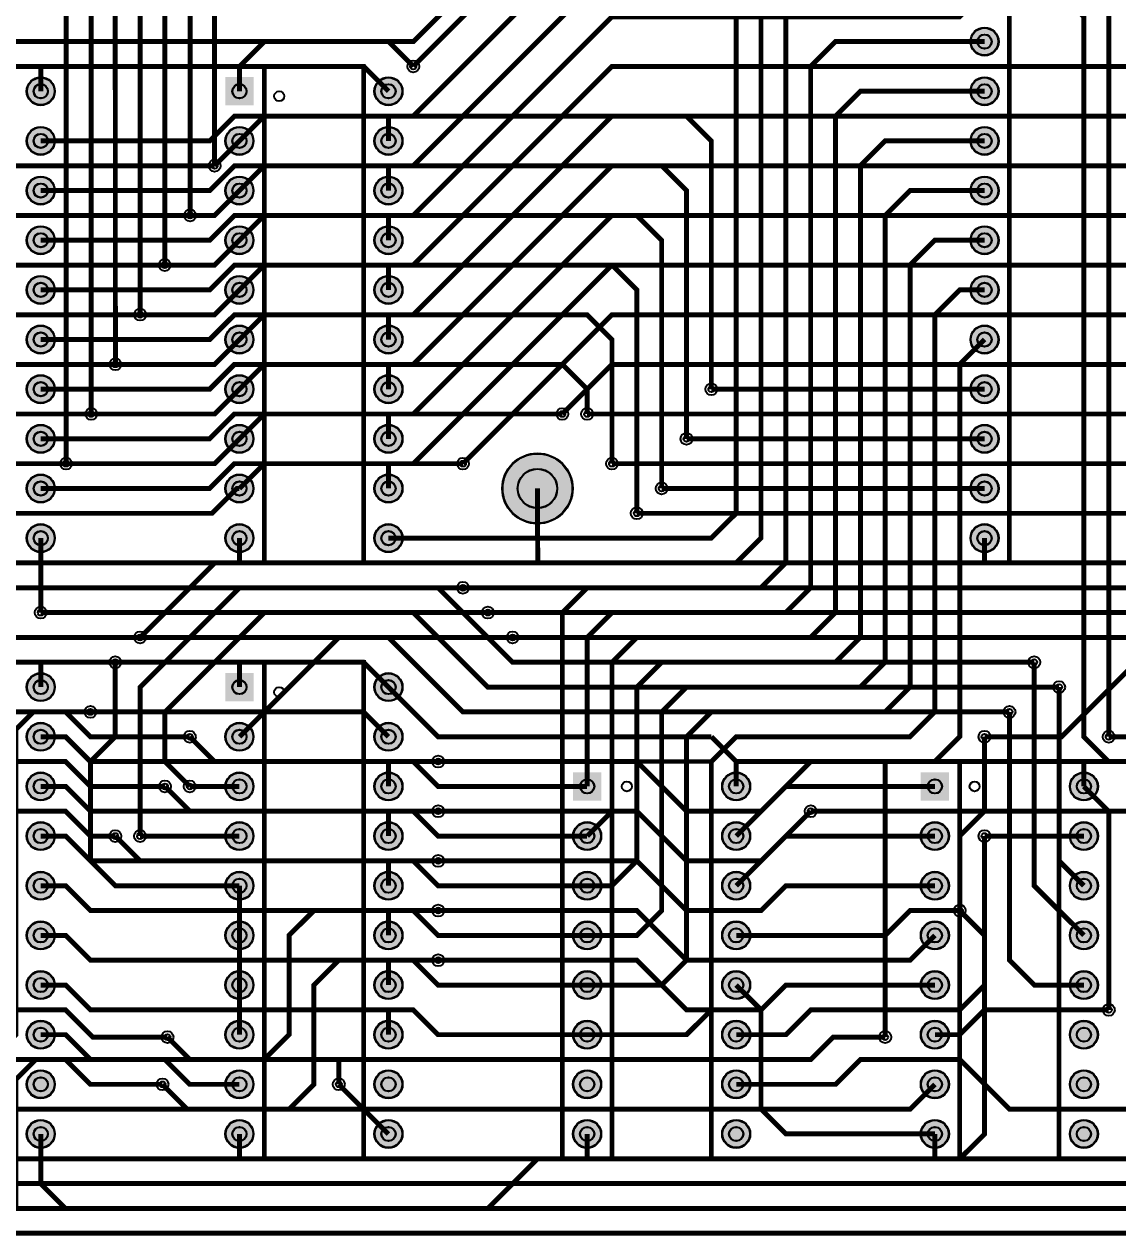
# Model space of a CAD drawing. Header units: millimetres. Extents: x 0 to 244, y -1 to 136.
# Drawn here: x 141.4 to 197.3, y -0.1 to 61.8 of the extents above; entities that cross this region are included whole.
import ezdxf

# ---------------------------------------------------------------- set-up
doc = ezdxf.new("R2010")
doc.units = ezdxf.units.MM
for name, color, linetype, true_color in [('BoardOutLine', 7, 'Continuous', 0xff00ff), ('BottomLayer', 7, 'Continuous', 0x0000ff), ('BottomSolderMaskLayer', 7, 'Continuous', 0xaa00ff), ('Hole', 7, 'Continuous', 0x222222), ('Multi-Layer', 7, 'Continuous', 0xc0c0c0), ('TopLayer', 7, 'Continuous', 0xff0000), ('TopSilkLayer', 7, 'Continuous', 0xffcc00), ('TopSolderMaskLayer', 7, 'Continuous', 0x800080)]:
    doc.layers.add(name, color=color, linetype=linetype, true_color=true_color)

msp = doc.modelspace()

# ---------------------------------------------------------------- hatches: boundary and pattern name
at = {"layer": 'BottomSolderMaskLayer'}
for points in [[(189.776, 60.96, 1), (191.224, 60.96, 1)], [(141.516, 58.42, 1), (142.964, 58.42, 1)], [(153.124, 59.144), (153.124, 57.696), (151.676, 57.696), (151.676, 59.144)], [(159.296, 58.42, 1), (160.744, 58.42, 1)], [(189.776, 58.42, 1), (191.224, 58.42, 1)], [(141.516, 55.88, 1), (142.964, 55.88, 1)], [(151.676, 55.88, 1), (153.124, 55.88, 1)], [(159.296, 55.88, 1), (160.744, 55.88, 1)], [(189.776, 55.88, 1), (191.224, 55.88, 1)], [(141.516, 53.34, 1), (142.964, 53.34, 1)], [(151.676, 53.34, 1), (153.124, 53.34, 1)], [(159.296, 53.34, 1), (160.744, 53.34, 1)], [(189.776, 53.34, 1), (191.224, 53.34, 1)], [(141.516, 50.8, 1), (142.964, 50.8, 1)], [(151.676, 50.8, 1), (153.124, 50.8, 1)], [(159.296, 50.8, 1), (160.744, 50.8, 1)], [(189.776, 50.8, 1), (191.224, 50.8, 1)], [(141.516, 48.26, 1), (142.964, 48.26, 1)], [(151.676, 48.26, 1), (153.124, 48.26, 1)], [(159.296, 48.26, 1), (160.744, 48.26, 1)], [(189.776, 48.26, 1), (191.224, 48.26, 1)], [(141.516, 45.72, 1), (142.964, 45.72, 1)], [(151.676, 45.72, 1), (153.124, 45.72, 1)], [(159.296, 45.72, 1), (160.744, 45.72, 1)], [(189.776, 45.72, 1), (191.224, 45.72, 1)], [(141.516, 43.18, 1), (142.964, 43.18, 1)], [(151.676, 43.18, 1), (153.124, 43.18, 1)], [(159.296, 43.18, 1), (160.744, 43.18, 1)], [(189.776, 43.18, 1), (191.224, 43.18, 1)], [(141.516, 40.64, 1), (142.964, 40.64, 1)], [(151.676, 40.64, 1), (153.124, 40.64, 1)], [(159.296, 40.64, 1), (160.744, 40.64, 1)], [(189.776, 40.64, 1), (191.224, 40.64, 1)], [(165.837, 38.1, 1), (169.444, 38.1, 1)], [(141.516, 38.1, 1), (142.964, 38.1, 1)], [(151.676, 38.1, 1), (153.124, 38.1, 1)], [(159.296, 38.1, 1), (160.744, 38.1, 1)], [(189.776, 38.1, 1), (191.224, 38.1, 1)], [(141.516, 35.56, 1), (142.964, 35.56, 1)], [(151.676, 35.56, 1), (153.124, 35.56, 1)], [(159.296, 35.56, 1), (160.744, 35.56, 1)], [(189.776, 35.56, 1), (191.224, 35.56, 1)], [(141.516, 27.94, 1), (142.964, 27.94, 1)], [(153.124, 28.664), (153.124, 27.216), (151.676, 27.216), (151.676, 28.664)], [(159.296, 27.94, 1), (160.744, 27.94, 1)], [(141.516, 25.4, 1), (142.964, 25.4, 1)], [(151.676, 25.4, 1), (153.124, 25.4, 1)], [(159.296, 25.4, 1), (160.744, 25.4, 1)], [(141.516, 22.86, 1), (142.964, 22.86, 1)], [(151.676, 22.86, 1), (153.124, 22.86, 1)], [(159.296, 22.86, 1), (160.744, 22.86, 1)], [(170.904, 23.584), (170.904, 22.136), (169.456, 22.136), (169.456, 23.584)], [(177.076, 22.86, 1), (178.524, 22.86, 1)], [(188.684, 23.584), (188.684, 22.136), (187.236, 22.136), (187.236, 23.584)], [(194.856, 22.86, 1), (196.304, 22.86, 1)], [(141.516, 20.32, 1), (142.964, 20.32, 1)], [(151.676, 20.32, 1), (153.124, 20.32, 1)], [(159.296, 20.32, 1), (160.744, 20.32, 1)], [(169.456, 20.32, 1), (170.904, 20.32, 1)], [(177.076, 20.32, 1), (178.524, 20.32, 1)], [(187.236, 20.32, 1), (188.684, 20.32, 1)], [(194.856, 20.32, 1), (196.304, 20.32, 1)], [(141.516, 17.78, 1), (142.964, 17.78, 1)], [(151.676, 17.78, 1), (153.124, 17.78, 1)], [(159.296, 17.78, 1), (160.744, 17.78, 1)], [(169.456, 17.78, 1), (170.904, 17.78, 1)], [(177.076, 17.78, 1), (178.524, 17.78, 1)], [(187.236, 17.78, 1), (188.684, 17.78, 1)], [(194.856, 17.78, 1), (196.304, 17.78, 1)], [(141.516, 15.24, 1), (142.964, 15.24, 1)], [(151.676, 15.24, 1), (153.124, 15.24, 1)], [(159.296, 15.24, 1), (160.744, 15.24, 1)], [(169.456, 15.24, 1), (170.904, 15.24, 1)], [(177.076, 15.24, 1), (178.524, 15.24, 1)], [(187.236, 15.24, 1), (188.684, 15.24, 1)], [(194.856, 15.24, 1), (196.304, 15.24, 1)], [(141.516, 12.7, 1), (142.964, 12.7, 1)], [(151.676, 12.7, 1), (153.124, 12.7, 1)], [(159.296, 12.7, 1), (160.744, 12.7, 1)], [(169.456, 12.7, 1), (170.904, 12.7, 1)], [(177.076, 12.7, 1), (178.524, 12.7, 1)], [(187.236, 12.7, 1), (188.684, 12.7, 1)], [(194.856, 12.7, 1), (196.304, 12.7, 1)], [(141.516, 10.16, 1), (142.964, 10.16, 1)], [(151.676, 10.16, 1), (153.124, 10.16, 1)], [(159.296, 10.16, 1), (160.744, 10.16, 1)], [(169.456, 10.16, 1), (170.904, 10.16, 1)], [(177.076, 10.16, 1), (178.524, 10.16, 1)], [(187.236, 10.16, 1), (188.684, 10.16, 1)], [(194.856, 10.16, 1), (196.304, 10.16, 1)], [(141.516, 7.62, 1), (142.964, 7.62, 1)], [(151.676, 7.62, 1), (153.124, 7.62, 1)], [(159.296, 7.62, 1), (160.744, 7.62, 1)], [(169.456, 7.62, 1), (170.904, 7.62, 1)], [(177.076, 7.62, 1), (178.524, 7.62, 1)], [(187.236, 7.62, 1), (188.684, 7.62, 1)], [(194.856, 7.62, 1), (196.304, 7.62, 1)], [(141.516, 5.08, 1), (142.964, 5.08, 1)], [(151.676, 5.08, 1), (153.124, 5.08, 1)], [(159.296, 5.08, 1), (160.744, 5.08, 1)], [(169.456, 5.08, 1), (170.904, 5.08, 1)], [(177.076, 5.08, 1), (178.524, 5.08, 1)], [(187.236, 5.08, 1), (188.684, 5.08, 1)], [(194.856, 5.08, 1), (196.304, 5.08, 1)]]:
    msp.add_hatch(color=256, dxfattribs=at).paths.add_polyline_path(points)
at = {"layer": 'Multi-Layer'}
for points in [[(189.802, 60.96, 1), (191.199, 60.96, 1)], [(141.542, 58.42, 1), (142.939, 58.42, 1)], [(153.099, 59.119), (153.099, 57.722), (151.702, 57.722), (151.702, 59.119)], [(159.322, 58.42, 1), (160.719, 58.42, 1)], [(189.802, 58.42, 1), (191.199, 58.42, 1)], [(141.542, 55.88, 1), (142.939, 55.88, 1)], [(151.702, 55.88, 1), (153.099, 55.88, 1)], [(159.322, 55.88, 1), (160.719, 55.88, 1)], [(189.802, 55.88, 1), (191.199, 55.88, 1)], [(141.542, 53.34, 1), (142.939, 53.34, 1)], [(151.702, 53.34, 1), (153.099, 53.34, 1)], [(159.322, 53.34, 1), (160.719, 53.34, 1)], [(189.802, 53.34, 1), (191.199, 53.34, 1)], [(141.542, 50.8, 1), (142.939, 50.8, 1)], [(151.702, 50.8, 1), (153.099, 50.8, 1)], [(159.322, 50.8, 1), (160.719, 50.8, 1)], [(189.802, 50.8, 1), (191.199, 50.8, 1)], [(141.542, 48.26, 1), (142.939, 48.26, 1)], [(151.702, 48.26, 1), (153.099, 48.26, 1)], [(159.322, 48.26, 1), (160.719, 48.26, 1)], [(189.802, 48.26, 1), (191.199, 48.26, 1)], [(141.542, 45.72, 1), (142.939, 45.72, 1)], [(151.702, 45.72, 1), (153.099, 45.72, 1)], [(159.322, 45.72, 1), (160.719, 45.72, 1)], [(189.802, 45.72, 1), (191.199, 45.72, 1)], [(141.542, 43.18, 1), (142.939, 43.18, 1)], [(151.702, 43.18, 1), (153.099, 43.18, 1)], [(159.322, 43.18, 1), (160.719, 43.18, 1)], [(189.802, 43.18, 1), (191.199, 43.18, 1)], [(141.542, 40.64, 1), (142.939, 40.64, 1)], [(151.702, 40.64, 1), (153.099, 40.64, 1)], [(159.322, 40.64, 1), (160.719, 40.64, 1)], [(189.802, 40.64, 1), (191.199, 40.64, 1)], [(141.542, 38.1, 1), (142.939, 38.1, 1)], [(151.702, 38.1, 1), (153.099, 38.1, 1)], [(159.322, 38.1, 1), (160.719, 38.1, 1)], [(189.802, 38.1, 1), (191.199, 38.1, 1)], [(141.542, 35.56, 1), (142.939, 35.56, 1)], [(151.702, 35.56, 1), (153.099, 35.56, 1)], [(159.322, 35.56, 1), (160.719, 35.56, 1)], [(189.802, 35.56, 1), (191.199, 35.56, 1)], [(141.542, 27.94, 1), (142.939, 27.94, 1)], [(153.099, 28.639), (153.099, 27.242), (151.702, 27.242), (151.702, 28.639)], [(159.322, 27.94, 1), (160.719, 27.94, 1)], [(141.542, 25.4, 1), (142.939, 25.4, 1)], [(151.702, 25.4, 1), (153.099, 25.4, 1)], [(159.322, 25.4, 1), (160.719, 25.4, 1)], [(141.542, 22.86, 1), (142.939, 22.86, 1)], [(151.702, 22.86, 1), (153.099, 22.86, 1)], [(159.322, 22.86, 1), (160.719, 22.86, 1)], [(170.879, 23.559), (170.879, 22.162), (169.482, 22.162), (169.482, 23.559)], [(177.102, 22.86, 1), (178.499, 22.86, 1)], [(188.659, 23.559), (188.659, 22.162), (187.262, 22.162), (187.262, 23.559)], [(194.882, 22.86, 1), (196.279, 22.86, 1)], [(141.542, 20.32, 1), (142.939, 20.32, 1)], [(151.702, 20.32, 1), (153.099, 20.32, 1)], [(159.322, 20.32, 1), (160.719, 20.32, 1)], [(169.482, 20.32, 1), (170.879, 20.32, 1)], [(177.102, 20.32, 1), (178.499, 20.32, 1)], [(187.262, 20.32, 1), (188.659, 20.32, 1)], [(194.882, 20.32, 1), (196.279, 20.32, 1)], [(141.542, 17.78, 1), (142.939, 17.78, 1)], [(151.702, 17.78, 1), (153.099, 17.78, 1)], [(159.322, 17.78, 1), (160.719, 17.78, 1)], [(169.482, 17.78, 1), (170.879, 17.78, 1)], [(177.102, 17.78, 1), (178.499, 17.78, 1)], [(187.262, 17.78, 1), (188.659, 17.78, 1)], [(194.882, 17.78, 1), (196.279, 17.78, 1)], [(141.542, 15.24, 1), (142.939, 15.24, 1)], [(151.702, 15.24, 1), (153.099, 15.24, 1)], [(159.322, 15.24, 1), (160.719, 15.24, 1)], [(169.482, 15.24, 1), (170.879, 15.24, 1)], [(177.102, 15.24, 1), (178.499, 15.24, 1)], [(187.262, 15.24, 1), (188.659, 15.24, 1)], [(194.882, 15.24, 1), (196.279, 15.24, 1)], [(141.542, 12.7, 1), (142.939, 12.7, 1)], [(151.702, 12.7, 1), (153.099, 12.7, 1)], [(159.322, 12.7, 1), (160.719, 12.7, 1)], [(169.482, 12.7, 1), (170.879, 12.7, 1)], [(177.102, 12.7, 1), (178.499, 12.7, 1)], [(187.262, 12.7, 1), (188.659, 12.7, 1)], [(194.882, 12.7, 1), (196.279, 12.7, 1)], [(141.542, 10.16, 1), (142.939, 10.16, 1)], [(151.702, 10.16, 1), (153.099, 10.16, 1)], [(159.322, 10.16, 1), (160.719, 10.16, 1)], [(169.482, 10.16, 1), (170.879, 10.16, 1)], [(177.102, 10.16, 1), (178.499, 10.16, 1)], [(187.262, 10.16, 1), (188.659, 10.16, 1)], [(194.882, 10.16, 1), (196.279, 10.16, 1)], [(141.542, 7.62, 1), (142.939, 7.62, 1)], [(151.702, 7.62, 1), (153.099, 7.62, 1)], [(159.322, 7.62, 1), (160.719, 7.62, 1)], [(169.482, 7.62, 1), (170.879, 7.62, 1)], [(177.102, 7.62, 1), (178.499, 7.62, 1)], [(187.262, 7.62, 1), (188.659, 7.62, 1)], [(194.882, 7.62, 1), (196.279, 7.62, 1)], [(141.542, 5.08, 1), (142.939, 5.08, 1)], [(151.702, 5.08, 1), (153.099, 5.08, 1)], [(159.322, 5.08, 1), (160.719, 5.08, 1)], [(169.482, 5.08, 1), (170.879, 5.08, 1)], [(177.102, 5.08, 1), (178.499, 5.08, 1)], [(187.262, 5.08, 1), (188.659, 5.08, 1)], [(194.882, 5.08, 1), (196.279, 5.08, 1)]]:
    msp.add_hatch(color=256, dxfattribs=at).paths.add_polyline_path(points)
at = {"layer": 'TopSolderMaskLayer'}
for points in [[(189.776, 60.96, 1), (191.224, 60.96, 1)], [(141.516, 58.42, 1), (142.964, 58.42, 1)], [(153.124, 59.144), (153.124, 57.696), (151.676, 57.696), (151.676, 59.144)], [(159.296, 58.42, 1), (160.744, 58.42, 1)], [(189.776, 58.42, 1), (191.224, 58.42, 1)], [(141.516, 55.88, 1), (142.964, 55.88, 1)], [(151.676, 55.88, 1), (153.124, 55.88, 1)], [(159.296, 55.88, 1), (160.744, 55.88, 1)], [(189.776, 55.88, 1), (191.224, 55.88, 1)], [(141.516, 53.34, 1), (142.964, 53.34, 1)], [(151.676, 53.34, 1), (153.124, 53.34, 1)], [(159.296, 53.34, 1), (160.744, 53.34, 1)], [(189.776, 53.34, 1), (191.224, 53.34, 1)], [(141.516, 50.8, 1), (142.964, 50.8, 1)], [(151.676, 50.8, 1), (153.124, 50.8, 1)], [(159.296, 50.8, 1), (160.744, 50.8, 1)], [(189.776, 50.8, 1), (191.224, 50.8, 1)], [(141.516, 48.26, 1), (142.964, 48.26, 1)], [(151.676, 48.26, 1), (153.124, 48.26, 1)], [(159.296, 48.26, 1), (160.744, 48.26, 1)], [(189.776, 48.26, 1), (191.224, 48.26, 1)], [(141.516, 45.72, 1), (142.964, 45.72, 1)], [(151.676, 45.72, 1), (153.124, 45.72, 1)], [(159.296, 45.72, 1), (160.744, 45.72, 1)], [(189.776, 45.72, 1), (191.224, 45.72, 1)], [(141.516, 43.18, 1), (142.964, 43.18, 1)], [(151.676, 43.18, 1), (153.124, 43.18, 1)], [(159.296, 43.18, 1), (160.744, 43.18, 1)], [(189.776, 43.18, 1), (191.224, 43.18, 1)], [(141.516, 40.64, 1), (142.964, 40.64, 1)], [(151.676, 40.64, 1), (153.124, 40.64, 1)], [(159.296, 40.64, 1), (160.744, 40.64, 1)], [(189.776, 40.64, 1), (191.224, 40.64, 1)], [(165.837, 38.1, 1), (169.444, 38.1, 1)], [(141.516, 38.1, 1), (142.964, 38.1, 1)], [(151.676, 38.1, 1), (153.124, 38.1, 1)], [(159.296, 38.1, 1), (160.744, 38.1, 1)], [(189.776, 38.1, 1), (191.224, 38.1, 1)], [(141.516, 35.56, 1), (142.964, 35.56, 1)], [(151.676, 35.56, 1), (153.124, 35.56, 1)], [(159.296, 35.56, 1), (160.744, 35.56, 1)], [(189.776, 35.56, 1), (191.224, 35.56, 1)], [(141.516, 27.94, 1), (142.964, 27.94, 1)], [(153.124, 28.664), (153.124, 27.216), (151.676, 27.216), (151.676, 28.664)], [(159.296, 27.94, 1), (160.744, 27.94, 1)], [(141.516, 25.4, 1), (142.964, 25.4, 1)], [(151.676, 25.4, 1), (153.124, 25.4, 1)], [(159.296, 25.4, 1), (160.744, 25.4, 1)], [(141.516, 22.86, 1), (142.964, 22.86, 1)], [(151.676, 22.86, 1), (153.124, 22.86, 1)], [(159.296, 22.86, 1), (160.744, 22.86, 1)], [(170.904, 23.584), (170.904, 22.136), (169.456, 22.136), (169.456, 23.584)], [(177.076, 22.86, 1), (178.524, 22.86, 1)], [(188.684, 23.584), (188.684, 22.136), (187.236, 22.136), (187.236, 23.584)], [(194.856, 22.86, 1), (196.304, 22.86, 1)], [(141.516, 20.32, 1), (142.964, 20.32, 1)], [(151.676, 20.32, 1), (153.124, 20.32, 1)], [(159.296, 20.32, 1), (160.744, 20.32, 1)], [(169.456, 20.32, 1), (170.904, 20.32, 1)], [(177.076, 20.32, 1), (178.524, 20.32, 1)], [(187.236, 20.32, 1), (188.684, 20.32, 1)], [(194.856, 20.32, 1), (196.304, 20.32, 1)], [(141.516, 17.78, 1), (142.964, 17.78, 1)], [(151.676, 17.78, 1), (153.124, 17.78, 1)], [(159.296, 17.78, 1), (160.744, 17.78, 1)], [(169.456, 17.78, 1), (170.904, 17.78, 1)], [(177.076, 17.78, 1), (178.524, 17.78, 1)], [(187.236, 17.78, 1), (188.684, 17.78, 1)], [(194.856, 17.78, 1), (196.304, 17.78, 1)], [(141.516, 15.24, 1), (142.964, 15.24, 1)], [(151.676, 15.24, 1), (153.124, 15.24, 1)], [(159.296, 15.24, 1), (160.744, 15.24, 1)], [(169.456, 15.24, 1), (170.904, 15.24, 1)], [(177.076, 15.24, 1), (178.524, 15.24, 1)], [(187.236, 15.24, 1), (188.684, 15.24, 1)], [(194.856, 15.24, 1), (196.304, 15.24, 1)], [(141.516, 12.7, 1), (142.964, 12.7, 1)], [(151.676, 12.7, 1), (153.124, 12.7, 1)], [(159.296, 12.7, 1), (160.744, 12.7, 1)], [(169.456, 12.7, 1), (170.904, 12.7, 1)], [(177.076, 12.7, 1), (178.524, 12.7, 1)], [(187.236, 12.7, 1), (188.684, 12.7, 1)], [(194.856, 12.7, 1), (196.304, 12.7, 1)], [(141.516, 10.16, 1), (142.964, 10.16, 1)], [(151.676, 10.16, 1), (153.124, 10.16, 1)], [(159.296, 10.16, 1), (160.744, 10.16, 1)], [(169.456, 10.16, 1), (170.904, 10.16, 1)], [(177.076, 10.16, 1), (178.524, 10.16, 1)], [(187.236, 10.16, 1), (188.684, 10.16, 1)], [(194.856, 10.16, 1), (196.304, 10.16, 1)], [(141.516, 7.62, 1), (142.964, 7.62, 1)], [(151.676, 7.62, 1), (153.124, 7.62, 1)], [(159.296, 7.62, 1), (160.744, 7.62, 1)], [(169.456, 7.62, 1), (170.904, 7.62, 1)], [(177.076, 7.62, 1), (178.524, 7.62, 1)], [(187.236, 7.62, 1), (188.684, 7.62, 1)], [(194.856, 7.62, 1), (196.304, 7.62, 1)], [(141.516, 5.08, 1), (142.964, 5.08, 1)], [(151.676, 5.08, 1), (153.124, 5.08, 1)], [(159.296, 5.08, 1), (160.744, 5.08, 1)], [(169.456, 5.08, 1), (170.904, 5.08, 1)], [(177.076, 5.08, 1), (178.524, 5.08, 1)], [(187.236, 5.08, 1), (188.684, 5.08, 1)], [(194.856, 5.08, 1), (196.304, 5.08, 1)]]:
    msp.add_hatch(color=256, dxfattribs=at).paths.add_polyline_path(points)

# ---------------------------------------------------------------- linework, layer by layer
at = {"layer": 'BoardOutLine', "const_width": 0.254}
msp.add_lwpolyline([(0.127, 0), (239.903, 0), (239.903, 129.921), (0, 129.921), (0, 0), (0.127, 0)], close=True, dxfattribs=at)
at = {"layer": 'BottomLayer', "const_width": 0.254}
for points in [[(190.5, 20.32), (190.5, 5.08), (189.23, 3.81), (168.91, 3.81), (168.91, 31.75), (170.18, 33.02), (179.07, 33.02), (180.34, 34.29), (180.34, 80.01), (181.61, 81.28), (181.61, 121.92), (180.34, 123.19), (171.45, 123.19), (170.18, 121.92)], [(170.18, 116.84), (172.72, 116.84), (176.53, 113.03), (178.054, 113.03), (179.07, 112.014), (179.07, 35.56), (177.8, 34.29), (151.13, 34.29), (147.32, 30.48)], [(177.8, 88.9), (176.53, 87.63), (176.53, 80.01), (177.8, 78.74), (177.8, 36.83), (176.53, 35.56), (160.02, 35.56)], [(151.13, 54.61), (151.13, 87.63)], [(149.886, 85.09), (149.873, 52.07)], [(148.578, 49.53), (148.578, 82.55)], [(147.333, 80.01), (147.325, 46.99)], [(146.05, 77.47), (146.055, 44.45)], [(144.781, 74.93), (144.821, 74.89), (144.821, 41.91)], [(143.498, 72.39), (143.533, 72.355), (143.533, 39.37)], [(190.5, 66.04), (195.58, 66.04), (196.85, 64.77), (196.85, 25.4)], [(190.5, 63.5), (194.31, 63.5), (195.58, 62.23), (195.58, 25.4), (196.85, 24.13), (198.12, 24.13), (201.93, 20.32), (201.93, 5.08), (203.2, 3.81), (229.87, 3.81), (231.14, 5.08)], [(152.4, 58.42), (152.4, 59.69), (153.67, 60.96), (160.02, 60.96), (161.29, 59.69)], [(170.18, 22.86), (170.18, 30.48), (171.45, 31.75), (180.34, 31.75), (181.61, 33.02), (181.61, 59.69), (182.88, 60.96), (190.5, 60.96)], [(170.18, 20.32), (171.45, 21.59), (171.45, 29.21), (172.72, 30.48), (181.61, 30.48), (182.88, 31.75), (182.88, 57.15), (184.15, 58.42), (190.5, 58.42)], [(176.53, 43.18), (176.53, 55.88), (175.26, 57.15), (153.67, 57.15), (152.4, 55.88)], [(170.18, 17.78), (171.45, 17.78), (172.72, 19.05), (172.72, 27.94), (173.99, 29.21), (182.88, 29.21), (184.15, 30.48), (184.15, 54.61), (185.42, 55.88), (190.5, 55.88)], [(152.4, 53.34), (153.67, 54.61), (173.99, 54.61), (175.26, 53.34), (175.26, 40.64)], [(170.18, 15.24), (172.72, 15.24), (173.99, 16.51), (173.99, 26.67), (175.26, 27.94), (184.15, 27.94), (185.42, 29.21), (185.42, 52.07), (186.69, 53.34), (190.5, 53.34)], [(173.99, 38.1), (173.99, 50.8), (172.72, 52.07), (153.67, 52.07), (152.4, 50.8)], [(170.18, 12.7), (173.99, 12.7), (175.26, 13.97), (175.26, 25.4), (176.53, 26.67), (185.42, 26.67), (186.69, 27.94), (186.69, 49.53), (187.96, 50.8), (190.5, 50.8)], [(152.4, 48.26), (153.67, 49.53), (171.45, 49.53), (172.72, 48.26), (172.72, 36.83)], [(170.18, 10.16), (175.26, 10.16), (176.53, 11.43), (176.53, 24.13), (177.8, 25.4), (186.69, 25.4), (187.96, 26.67), (187.96, 46.99), (189.23, 48.26), (190.5, 48.26)], [(152.4, 45.72), (153.67, 46.99), (170.18, 46.99), (171.45, 45.72), (171.45, 39.37)], [(177.8, 20.32), (179.197, 21.717), (181.61, 24.13), (187.96, 24.13), (189.23, 25.4), (189.23, 44.45), (190.5, 45.72)], [(152.4, 43.18), (153.67, 44.45), (168.91, 44.45), (170.18, 43.18), (170.18, 41.91)], [(152.4, 40.64), (153.67, 41.91), (168.91, 41.91)], [(152.4, 38.1), (153.67, 39.37), (163.83, 39.37)], [(142.24, 35.56), (142.24, 31.75)], [(163.83, 33.02), (152.4, 33.02), (147.32, 27.94), (147.32, 20.32)], [(149.86, 22.86), (148.59, 24.13), (148.59, 26.67), (153.67, 31.75), (165.1, 31.75)], [(152.4, 25.4), (157.48, 30.48), (166.37, 30.48)], [(152.4, 17.78), (146.05, 17.78), (144.78, 19.05), (144.78, 24.13), (146.05, 25.4), (146.05, 29.21)], [(195.58, 15.24), (193.04, 17.78), (193.04, 29.21)], [(195.58, 17.78), (194.31, 19.05), (194.31, 27.94)], [(139.7, 2.54), (139.7, 8.89), (140.97, 10.16), (140.97, 25.781), (141.859, 26.67), (144.78, 26.67)], [(191.77, 26.67), (191.77, 13.97), (193.04, 12.7), (195.58, 12.7)], [(162.56, 24.13), (151.13, 24.13), (149.86, 25.4)], [(190.5, 25.4), (190.5, 21.59), (189.23, 20.32), (189.23, 17.399), (189.23, 16.51)], [(185.42, 10.033), (185.42, 24.13)], [(162.56, 21.59), (149.86, 21.59), (148.59, 22.86)], [(195.58, 22.86), (196.85, 21.59), (196.85, 11.43)], [(181.61, 21.59), (177.8, 17.78)], [(162.56, 19.05), (147.32, 19.05), (146.05, 20.32)], [(152.4, 10.16), (152.4, 17.78)], [(162.56, 16.51), (156.21, 16.51), (154.94, 15.24), (154.94, 10.16), (153.67, 8.89), (149.86, 8.89), (148.717, 10.033)], [(162.56, 13.97), (157.48, 13.97), (156.21, 12.7), (156.21, 7.62), (154.94, 6.35), (149.733, 6.35), (148.463, 7.62)], [(177.8, 12.7), (179.07, 11.43), (179.07, 6.35), (180.34, 5.08), (187.96, 5.08)], [(152.4, 7.62), (149.86, 7.62), (148.59, 8.89), (141.986, 8.89), (140.97, 7.874), (140.97, 1.27)], [(160.02, 5.08), (157.48, 7.62)], [(142.24, 5.08), (142.24, 2.54), (143.51, 1.27), (165.1, 1.27), (167.64, 3.81), (168.91, 3.81)]]:
    msp.add_lwpolyline(points, dxfattribs=at)
at = {"layer": 'BottomSolderMaskLayer'}
for centre, radius in [((190.5, 60.96), 0.724), ((190.5, 60.96), 0.369), ((142.24, 58.42), 0.724), ((160.02, 58.42), 0.724), ((190.5, 58.42), 0.724), ((142.24, 58.42), 0.369), ((152.4, 58.42), 0.369), ((160.02, 58.42), 0.369), ((190.5, 58.42), 0.369), ((142.24, 55.88), 0.724), ((152.4, 55.88), 0.724), ((160.02, 55.88), 0.724), ((190.5, 55.88), 0.724), ((142.24, 55.88), 0.369), ((152.4, 55.88), 0.369), ((160.02, 55.88), 0.369), ((190.5, 55.88), 0.369), ((142.24, 53.34), 0.724), ((152.4, 53.34), 0.724), ((160.02, 53.34), 0.724), ((190.5, 53.34), 0.724), ((142.24, 53.34), 0.369), ((152.4, 53.34), 0.369), ((160.02, 53.34), 0.369), ((190.5, 53.34), 0.369), ((142.24, 50.8), 0.724), ((152.4, 50.8), 0.724), ((160.02, 50.8), 0.724), ((190.5, 50.8), 0.724), ((142.24, 50.8), 0.369), ((152.4, 50.8), 0.369), ((160.02, 50.8), 0.369), ((190.5, 50.8), 0.369), ((142.24, 48.26), 0.724), ((152.4, 48.26), 0.724), ((160.02, 48.26), 0.724), ((190.5, 48.26), 0.724), ((142.24, 48.26), 0.369), ((152.4, 48.26), 0.369), ((160.02, 48.26), 0.369), ((190.5, 48.26), 0.369), ((142.24, 45.72), 0.724), ((142.24, 45.72), 0.369), ((152.4, 45.72), 0.724), ((152.4, 45.72), 0.369), ((160.02, 45.72), 0.724), ((160.02, 45.72), 0.369), ((190.5, 45.72), 0.724), ((190.5, 45.72), 0.369), ((142.24, 43.18), 0.724), ((142.24, 43.18), 0.369), ((152.4, 43.18), 0.724), ((152.4, 43.18), 0.369), ((160.02, 43.18), 0.724), ((160.02, 43.18), 0.369), ((190.5, 43.18), 0.724), ((190.5, 43.18), 0.369), ((142.24, 40.64), 0.724), ((142.24, 40.64), 0.369), ((152.4, 40.64), 0.724), ((152.4, 40.64), 0.369), ((160.02, 40.64), 0.724), ((160.02, 40.64), 0.369), ((190.5, 40.64), 0.724), ((190.5, 40.64), 0.369), ((167.64, 38.1), 1.803), ((167.64, 38.1), 1.014), ((142.24, 38.1), 0.724), ((142.24, 38.1), 0.369), ((152.4, 38.1), 0.724), ((152.4, 38.1), 0.369), ((160.02, 38.1), 0.724), ((160.02, 38.1), 0.369), ((190.5, 38.1), 0.724), ((190.5, 38.1), 0.369), ((142.24, 35.56), 0.724), ((152.4, 35.56), 0.724), ((160.02, 35.56), 0.724), ((190.5, 35.56), 0.724), ((142.24, 35.56), 0.369), ((152.4, 35.56), 0.369), ((160.02, 35.56), 0.369), ((190.5, 35.56), 0.369), ((142.24, 27.94), 0.724), ((160.02, 27.94), 0.724), ((142.24, 27.94), 0.369), ((152.4, 27.94), 0.369), ((160.02, 27.94), 0.369), ((142.24, 25.4), 0.724), ((152.4, 25.4), 0.724), ((160.02, 25.4), 0.724), ((142.24, 25.4), 0.369), ((152.4, 25.4), 0.369), ((160.02, 25.4), 0.369), ((142.24, 22.86), 0.724), ((152.4, 22.86), 0.724), ((160.02, 22.86), 0.724), ((177.8, 22.86), 0.724), ((195.58, 22.86), 0.724), ((142.24, 22.86), 0.369), ((152.4, 22.86), 0.369), ((160.02, 22.86), 0.369), ((170.18, 22.86), 0.369), ((177.8, 22.86), 0.369), ((187.96, 22.86), 0.369), ((195.58, 22.86), 0.369), ((142.24, 20.32), 0.724), ((142.24, 20.32), 0.369), ((152.4, 20.32), 0.724), ((152.4, 20.32), 0.369), ((160.02, 20.32), 0.724), ((160.02, 20.32), 0.369), ((170.18, 20.32), 0.724), ((170.18, 20.32), 0.369), ((177.8, 20.32), 0.724), ((177.8, 20.32), 0.369), ((187.96, 20.32), 0.724), ((187.96, 20.32), 0.369), ((195.58, 20.32), 0.724), ((195.58, 20.32), 0.369), ((142.24, 17.78), 0.724), ((142.24, 17.78), 0.369), ((152.4, 17.78), 0.724), ((152.4, 17.78), 0.369), ((160.02, 17.78), 0.724), ((160.02, 17.78), 0.369), ((170.18, 17.78), 0.724), ((170.18, 17.78), 0.369), ((177.8, 17.78), 0.724), ((177.8, 17.78), 0.369), ((187.96, 17.78), 0.724), ((187.96, 17.78), 0.369), ((195.58, 17.78), 0.724), ((195.58, 17.78), 0.369), ((142.24, 15.24), 0.724), ((142.24, 15.24), 0.369), ((152.4, 15.24), 0.724), ((152.4, 15.24), 0.369), ((160.02, 15.24), 0.724), ((160.02, 15.24), 0.369), ((170.18, 15.24), 0.724), ((170.18, 15.24), 0.369), ((177.8, 15.24), 0.724), ((177.8, 15.24), 0.369), ((187.96, 15.24), 0.724), ((187.96, 15.24), 0.369), ((195.58, 15.24), 0.724), ((195.58, 15.24), 0.369), ((142.24, 12.7), 0.724), ((142.24, 12.7), 0.369), ((152.4, 12.7), 0.724), ((152.4, 12.7), 0.369), ((160.02, 12.7), 0.724), ((160.02, 12.7), 0.369), ((170.18, 12.7), 0.724), ((170.18, 12.7), 0.369), ((177.8, 12.7), 0.724), ((177.8, 12.7), 0.369), ((187.96, 12.7), 0.724), ((187.96, 12.7), 0.369), ((195.58, 12.7), 0.724), ((195.58, 12.7), 0.369), ((142.24, 10.16), 0.724), ((152.4, 10.16), 0.724), ((160.02, 10.16), 0.724), ((170.18, 10.16), 0.724), ((177.8, 10.16), 0.724), ((187.96, 10.16), 0.724), ((195.58, 10.16), 0.724), ((142.24, 10.16), 0.369), ((152.4, 10.16), 0.369), ((160.02, 10.16), 0.369), ((170.18, 10.16), 0.369), ((177.8, 10.16), 0.369), ((187.96, 10.16), 0.369), ((195.58, 10.16), 0.369), ((142.24, 7.62), 0.724), ((152.4, 7.62), 0.724), ((160.02, 7.62), 0.724), ((170.18, 7.62), 0.724), ((177.8, 7.62), 0.724), ((187.96, 7.62), 0.724), ((195.58, 7.62), 0.724), ((142.24, 7.62), 0.369), ((152.4, 7.62), 0.369), ((160.02, 7.62), 0.369), ((170.18, 7.62), 0.369), ((177.8, 7.62), 0.369), ((187.96, 7.62), 0.369), ((195.58, 7.62), 0.369), ((142.24, 5.08), 0.724), ((152.4, 5.08), 0.724), ((160.02, 5.08), 0.724), ((170.18, 5.08), 0.724), ((177.8, 5.08), 0.724), ((187.96, 5.08), 0.724), ((195.58, 5.08), 0.724), ((142.24, 5.08), 0.369), ((152.4, 5.08), 0.369), ((160.02, 5.08), 0.369), ((170.18, 5.08), 0.369), ((177.8, 5.08), 0.369), ((187.96, 5.08), 0.369), ((195.58, 5.08), 0.369)]:
    msp.add_circle(centre, radius, dxfattribs=at)
at = {"layer": 'Hole'}
for centre in [(161.29, 59.69), (151.13, 54.61), (149.874, 52.07), (148.577, 49.53), (147.325, 46.99), (146.055, 44.45), (176.53, 43.18), (144.821, 41.91), (168.91, 41.91), (170.18, 41.91), (175.26, 40.64), (143.533, 39.37), (163.83, 39.37), (171.45, 39.37), (173.99, 38.1), (172.72, 36.83), (163.83, 33.02), (142.24, 31.75), (165.1, 31.75), (147.32, 30.48), (166.37, 30.48), (146.05, 29.21), (193.04, 29.21), (194.31, 27.94), (144.78, 26.67), (191.77, 26.67), (149.86, 25.4), (190.5, 25.4), (196.85, 25.4), (162.56, 24.13), (148.59, 22.86), (149.86, 22.86), (162.56, 21.59), (181.61, 21.59), (146.05, 20.32), (147.32, 20.32), (190.5, 20.32), (162.56, 19.05), (162.56, 16.51), (189.23, 16.51), (162.56, 13.97), (196.85, 11.43), (148.717, 10.033), (185.42, 10.033), (148.463, 7.62), (157.48, 7.62)]:
    msp.add_circle(centre, 0.152, dxfattribs=at)
at = {"layer": 'Multi-Layer'}
for centre, radius in [((190.5, 60.96), 0.699), ((190.5, 60.96), 0.356), ((161.29, 59.69), 0.305), ((142.24, 58.42), 0.699), ((160.02, 58.42), 0.699), ((190.5, 58.42), 0.699), ((142.24, 58.42), 0.356), ((152.4, 58.42), 0.356), ((160.02, 58.42), 0.356), ((190.5, 58.42), 0.356), ((142.24, 55.88), 0.699), ((152.4, 55.88), 0.699), ((160.02, 55.88), 0.699), ((190.5, 55.88), 0.699), ((142.24, 55.88), 0.356), ((152.4, 55.88), 0.356), ((160.02, 55.88), 0.356), ((190.5, 55.88), 0.356), ((151.13, 54.61), 0.305), ((142.24, 53.34), 0.699), ((152.4, 53.34), 0.699), ((160.02, 53.34), 0.699), ((190.5, 53.34), 0.699), ((142.24, 53.34), 0.356), ((152.4, 53.34), 0.356), ((160.02, 53.34), 0.356), ((190.5, 53.34), 0.356), ((149.874, 52.07), 0.305), ((142.24, 50.8), 0.699), ((152.4, 50.8), 0.699), ((160.02, 50.8), 0.699), ((190.5, 50.8), 0.699), ((142.24, 50.8), 0.356), ((152.4, 50.8), 0.356), ((160.02, 50.8), 0.356), ((190.5, 50.8), 0.356), ((148.577, 49.53), 0.305), ((142.24, 48.26), 0.699), ((142.24, 48.26), 0.356), ((152.4, 48.26), 0.699), ((152.4, 48.26), 0.356), ((160.02, 48.26), 0.699), ((160.02, 48.26), 0.356), ((190.5, 48.26), 0.699), ((190.5, 48.26), 0.356), ((147.325, 46.99), 0.305), ((142.24, 45.72), 0.699), ((142.24, 45.72), 0.356), ((152.4, 45.72), 0.699), ((152.4, 45.72), 0.356), ((160.02, 45.72), 0.699), ((160.02, 45.72), 0.356), ((190.5, 45.72), 0.699), ((190.5, 45.72), 0.356), ((146.055, 44.45), 0.305), ((142.24, 43.18), 0.699), ((142.24, 43.18), 0.356), ((152.4, 43.18), 0.699), ((152.4, 43.18), 0.356), ((160.02, 43.18), 0.699), ((160.02, 43.18), 0.356), ((176.53, 43.18), 0.305), ((190.5, 43.18), 0.699), ((190.5, 43.18), 0.356), ((144.821, 41.91), 0.305), ((168.91, 41.91), 0.305), ((170.18, 41.91), 0.305), ((142.24, 40.64), 0.699), ((142.24, 40.64), 0.356), ((152.4, 40.64), 0.699), ((152.4, 40.64), 0.356), ((160.02, 40.64), 0.699), ((160.02, 40.64), 0.356), ((175.26, 40.64), 0.305), ((190.5, 40.64), 0.699), ((190.5, 40.64), 0.356), ((143.533, 39.37), 0.305), ((163.83, 39.37), 0.305), ((167.64, 38.1), 1.778), ((171.45, 39.37), 0.305), ((167.64, 38.1), 1), ((142.24, 38.1), 0.699), ((142.24, 38.1), 0.356), ((152.4, 38.1), 0.699), ((152.4, 38.1), 0.356), ((160.02, 38.1), 0.699), ((160.02, 38.1), 0.356), ((190.5, 38.1), 0.699), ((190.5, 38.1), 0.356), ((173.99, 38.1), 0.305), ((172.72, 36.83), 0.305), ((142.24, 35.56), 0.699), ((152.4, 35.56), 0.699), ((160.02, 35.56), 0.699), ((190.5, 35.56), 0.699), ((142.24, 35.56), 0.356), ((152.4, 35.56), 0.356), ((160.02, 35.56), 0.356), ((190.5, 35.56), 0.356), ((163.83, 33.02), 0.305), ((142.24, 31.75), 0.305), ((165.1, 31.75), 0.305), ((147.32, 30.48), 0.305), ((166.37, 30.48), 0.305), ((146.05, 29.21), 0.305), ((193.04, 29.21), 0.305), ((142.24, 27.94), 0.699), ((160.02, 27.94), 0.699), ((142.24, 27.94), 0.356), ((152.4, 27.94), 0.356), ((160.02, 27.94), 0.356), ((194.31, 27.94), 0.305), ((144.78, 26.67), 0.305), ((191.77, 26.67), 0.305), ((142.24, 25.4), 0.699), ((152.4, 25.4), 0.699), ((160.02, 25.4), 0.699), ((142.24, 25.4), 0.356), ((149.86, 25.4), 0.305), ((152.4, 25.4), 0.356), ((160.02, 25.4), 0.356), ((190.5, 25.4), 0.305), ((196.85, 25.4), 0.305), ((162.56, 24.13), 0.305), ((142.24, 22.86), 0.699), ((152.4, 22.86), 0.699), ((160.02, 22.86), 0.699), ((177.8, 22.86), 0.699), ((195.58, 22.86), 0.699), ((142.24, 22.86), 0.356), ((148.59, 22.86), 0.305), ((149.86, 22.86), 0.305), ((152.4, 22.86), 0.356), ((160.02, 22.86), 0.356), ((170.18, 22.86), 0.356), ((177.8, 22.86), 0.356), ((187.96, 22.86), 0.356), ((195.58, 22.86), 0.356), ((162.56, 21.59), 0.305), ((181.61, 21.59), 0.305), ((142.24, 20.32), 0.699), ((142.24, 20.32), 0.356), ((146.05, 20.32), 0.305), ((147.32, 20.32), 0.305), ((152.4, 20.32), 0.699), ((152.4, 20.32), 0.356), ((160.02, 20.32), 0.699), ((160.02, 20.32), 0.356), ((170.18, 20.32), 0.699), ((170.18, 20.32), 0.356), ((177.8, 20.32), 0.699), ((177.8, 20.32), 0.356), ((187.96, 20.32), 0.699), ((187.96, 20.32), 0.356), ((190.5, 20.32), 0.305), ((195.58, 20.32), 0.699), ((195.58, 20.32), 0.356), ((162.56, 19.05), 0.305), ((142.24, 17.78), 0.699), ((142.24, 17.78), 0.356), ((152.4, 17.78), 0.699), ((152.4, 17.78), 0.356), ((160.02, 17.78), 0.699), ((160.02, 17.78), 0.356), ((170.18, 17.78), 0.699), ((170.18, 17.78), 0.356), ((177.8, 17.78), 0.699), ((177.8, 17.78), 0.356), ((187.96, 17.78), 0.699), ((187.96, 17.78), 0.356), ((195.58, 17.78), 0.699), ((195.58, 17.78), 0.356), ((162.56, 16.51), 0.305), ((189.23, 16.51), 0.305), ((142.24, 15.24), 0.699), ((142.24, 15.24), 0.356), ((152.4, 15.24), 0.699), ((152.4, 15.24), 0.356), ((160.02, 15.24), 0.699), ((160.02, 15.24), 0.356), ((170.18, 15.24), 0.699), ((170.18, 15.24), 0.356), ((177.8, 15.24), 0.699), ((177.8, 15.24), 0.356), ((187.96, 15.24), 0.699), ((187.96, 15.24), 0.356), ((195.58, 15.24), 0.699), ((195.58, 15.24), 0.356), ((162.56, 13.97), 0.305), ((142.24, 12.7), 0.699), ((142.24, 12.7), 0.356), ((152.4, 12.7), 0.699), ((152.4, 12.7), 0.356), ((160.02, 12.7), 0.699), ((160.02, 12.7), 0.356), ((170.18, 12.7), 0.699), ((170.18, 12.7), 0.356), ((177.8, 12.7), 0.699), ((177.8, 12.7), 0.356), ((187.96, 12.7), 0.699), ((187.96, 12.7), 0.356), ((195.58, 12.7), 0.699), ((195.58, 12.7), 0.356), ((196.85, 11.43), 0.305), ((142.24, 10.16), 0.699), ((152.4, 10.16), 0.699), ((160.02, 10.16), 0.699), ((170.18, 10.16), 0.699), ((177.8, 10.16), 0.699), ((187.96, 10.16), 0.699), ((195.58, 10.16), 0.699), ((142.24, 10.16), 0.356), ((148.717, 10.033), 0.305), ((152.4, 10.16), 0.356), ((160.02, 10.16), 0.356), ((170.18, 10.16), 0.356), ((177.8, 10.16), 0.356), ((185.42, 10.033), 0.305), ((187.96, 10.16), 0.356), ((195.58, 10.16), 0.356), ((142.24, 7.62), 0.699), ((152.4, 7.62), 0.699), ((160.02, 7.62), 0.699), ((170.18, 7.62), 0.699), ((177.8, 7.62), 0.699), ((187.96, 7.62), 0.699), ((195.58, 7.62), 0.699), ((142.24, 7.62), 0.356), ((148.463, 7.62), 0.305), ((152.4, 7.62), 0.356), ((157.48, 7.62), 0.305), ((160.02, 7.62), 0.356), ((170.18, 7.62), 0.356), ((177.8, 7.62), 0.356), ((187.96, 7.62), 0.356), ((195.58, 7.62), 0.356), ((142.24, 5.08), 0.699), ((152.4, 5.08), 0.699), ((160.02, 5.08), 0.699), ((170.18, 5.08), 0.699), ((177.8, 5.08), 0.699), ((187.96, 5.08), 0.699), ((195.58, 5.08), 0.699), ((142.24, 5.08), 0.356), ((152.4, 5.08), 0.356), ((160.02, 5.08), 0.356), ((170.18, 5.08), 0.356), ((177.8, 5.08), 0.356), ((187.96, 5.08), 0.356), ((195.58, 5.08), 0.356)]:
    msp.add_circle(centre, radius, dxfattribs=at)
at = {"layer": 'TopLayer', "const_width": 0.254}
for points in [[(116.84, 58.42), (119.38, 60.96), (161.29, 60.96), (171.45, 71.12), (195.613, 71.12)], [(161.29, 59.69), (171.45, 69.85), (199.39, 69.85)], [(160.02, 57.15), (161.29, 57.15), (171.45, 67.31), (189.23, 67.31), (190.5, 68.58)], [(160.02, 54.61), (161.29, 54.61), (171.45, 64.77), (189.23, 64.77), (190.5, 66.04)], [(160.02, 52.07), (161.29, 52.07), (171.45, 62.23), (189.23, 62.23), (190.5, 63.5)], [(124.46, 58.42), (125.73, 59.69), (158.75, 59.69), (160.02, 58.42)], [(142.24, 58.42), (142.24, 59.69)], [(160.02, 49.53), (161.29, 49.53), (171.45, 59.69), (199.39, 59.69)], [(142.24, 55.88), (150.876, 55.88), (152.146, 57.15), (160.02, 57.15), (160.02, 55.88)], [(160.02, 46.99), (161.29, 46.99), (171.45, 57.15), (200.665, 57.15)], [(151.13, 54.61), (151.13, 54.61), (129.54, 54.61), (128.27, 55.88), (124.46, 55.88)], [(152.4, 55.88), (151.13, 54.61)], [(142.24, 53.34), (150.876, 53.34), (152.146, 54.61), (160.02, 54.61), (160.02, 53.34)], [(159.899, 44.45), (161.29, 44.45), (171.45, 54.61), (201.93, 54.61)], [(124.46, 53.34), (128.27, 53.34), (129.54, 52.07), (149.874, 52.07)], [(149.874, 52.07), (151.13, 52.07), (152.4, 53.34)], [(190.5, 34.29), (207.01, 34.29), (208.28, 35.56), (208.28, 53.34)], [(142.24, 50.8), (150.876, 50.8), (152.146, 52.07), (160.02, 52.07), (160.02, 50.8)], [(160.02, 41.91), (161.29, 41.91), (171.45, 52.07), (203.2, 52.07)], [(148.577, 49.53), (129.54, 49.53), (128.27, 50.8), (124.46, 50.8)], [(152.4, 50.8), (151.13, 49.53), (148.577, 49.53)], [(160.02, 39.37), (161.29, 39.37), (171.45, 49.53), (204.47, 49.53), (205.74, 50.8)], [(142.24, 48.26), (150.876, 48.26), (152.146, 49.53), (160.02, 49.53), (160.02, 48.26)], [(124.46, 48.26), (128.27, 48.26), (129.54, 46.99), (147.325, 46.99)], [(147.325, 46.99), (151.13, 46.99), (152.4, 48.26)], [(142.24, 45.72), (150.876, 45.72), (152.146, 46.99), (160.02, 46.99), (160.02, 45.72)], [(205.74, 45.72), (204.47, 46.99), (171.45, 46.99), (163.83, 39.37)], [(146.055, 44.45), (129.54, 44.45), (128.27, 45.72), (124.46, 45.72)], [(152.4, 45.72), (151.13, 44.45), (146.055, 44.45)], [(142.24, 43.18), (150.876, 43.18), (152.146, 44.45), (160.02, 44.45), (160.02, 43.18)], [(205.74, 43.18), (204.47, 44.45), (171.45, 44.45), (168.91, 41.91)], [(124.46, 43.18), (128.27, 43.18), (129.54, 41.91), (144.821, 41.91)], [(144.821, 41.91), (151.13, 41.91), (152.4, 43.18)], [(190.5, 43.18), (176.53, 43.18)], [(142.24, 40.64), (150.876, 40.64), (152.146, 41.91), (160.02, 41.91), (160.02, 40.64)], [(205.74, 40.64), (204.47, 41.91), (170.18, 41.91)], [(143.533, 39.37), (129.54, 39.37), (128.27, 40.64), (124.46, 40.64)], [(152.4, 40.64), (151.13, 39.37), (143.533, 39.37)], [(190.5, 40.64), (175.26, 40.64)], [(142.24, 38.1), (150.876, 38.1), (152.146, 39.37), (160.02, 39.37), (160.02, 38.1)], [(171.45, 39.37), (204.47, 39.37), (205.74, 38.1)], [(140.957, 36.83), (151.003, 36.83), (152.273, 38.1), (152.4, 38.1)], [(163.83, 33.02), (218.44, 33.02), (223.52, 38.1)], [(167.64, 38.1), (167.653, 34.29)], [(190.5, 38.1), (173.99, 38.1)], [(172.72, 36.83), (204.47, 36.83), (205.74, 35.56)], [(116.84, 35.56), (116.84, 34.29), (152.4, 34.29), (152.4, 35.56)], [(190.5, 35.56), (190.5, 34.29), (151.13, 34.29)], [(165.1, 31.75), (219.71, 31.75), (223.52, 35.56)], [(138.43, 33.02), (162.56, 33.02), (166.37, 29.21), (193.04, 29.21)], [(166.37, 30.48), (220.98, 30.48), (223.52, 33.02)], [(149.86, 25.4), (144.78, 25.4), (143.51, 26.67), (121.92, 26.67), (119.38, 29.21), (113.03, 29.21), (110.49, 31.75), (101.6, 31.75)], [(142.24, 31.75), (161.29, 31.75), (165.1, 27.94), (194.183, 27.94), (194.31, 27.94)], [(124.46, 30.48), (160.02, 30.48), (163.83, 26.67), (191.77, 26.67)], [(124.46, 27.94), (124.46, 29.21), (158.75, 29.21), (160.02, 27.94)], [(142.24, 27.94), (142.24, 29.21)], [(152.4, 27.94), (152.408, 29.21)], [(213.36, 29.21), (198.247, 29.21), (194.437, 25.4), (190.5, 25.4)], [(160.02, 27.94), (162.56, 25.4), (176.53, 25.4)], [(144.78, 26.67), (158.75, 26.67), (160.02, 25.4)], [(142.24, 25.4), (143.51, 25.4), (144.78, 24.13), (160.02, 24.13), (160.02, 22.86)], [(176.53, 25.4), (177.8, 24.13), (177.8, 22.86)], [(196.85, 25.4), (214.63, 25.4)], [(148.59, 22.86), (144.78, 22.86), (143.51, 24.13), (113.03, 24.13), (110.49, 21.59), (99.949, 21.59), (98.679, 22.86), (97.79, 22.86)], [(160.02, 24.13), (161.29, 24.13), (162.56, 22.86), (170.18, 22.86)], [(187.96, 22.86), (180.34, 22.86), (179.07, 21.59), (175.26, 21.59), (172.72, 24.13), (162.56, 24.13)], [(231.14, 22.86), (229.87, 24.13), (177.8, 24.13)], [(195.58, 22.86), (195.58, 24.13)], [(142.24, 22.86), (143.51, 22.86), (144.78, 21.59), (160.02, 21.59), (160.02, 20.32)], [(149.86, 22.86), (152.4, 22.86)], [(146.05, 20.32), (144.78, 20.32), (143.51, 21.59), (138.43, 21.59)], [(160.02, 21.59), (161.29, 21.59), (162.56, 20.32), (170.18, 20.32)], [(187.96, 20.32), (180.34, 20.32), (179.07, 19.05), (175.26, 19.05), (172.72, 21.59), (162.56, 21.59)], [(213.36, 20.32), (210.82, 20.32), (209.55, 21.59), (181.61, 21.59)], [(142.24, 20.32), (143.51, 20.32), (144.78, 19.05), (160.02, 19.05), (160.02, 17.78)], [(152.4, 20.32), (147.32, 20.32)], [(190.5, 20.32), (195.58, 20.32)], [(159.809, 19.05), (161.29, 19.05), (162.56, 17.78), (170.18, 17.78)], [(187.96, 17.78), (180.34, 17.78), (179.07, 16.51), (175.26, 16.51), (172.72, 19.05), (162.56, 19.05)], [(142.24, 17.78), (143.51, 17.78), (144.78, 16.51), (160.02, 16.51), (160.02, 15.24)], [(160.02, 16.51), (161.29, 16.51), (162.56, 15.24), (170.18, 15.24)], [(187.96, 15.24), (186.69, 13.97), (175.26, 13.97), (172.72, 16.51), (162.56, 16.51)], [(177.8, 10.16), (180.34, 10.16), (181.61, 11.43), (189.23, 11.43), (190.5, 12.7), (190.5, 15.24), (189.23, 16.51)], [(189.23, 16.51), (186.69, 16.51), (185.42, 15.24), (177.8, 15.24)], [(142.24, 15.24), (143.51, 15.24), (144.78, 13.97), (160.02, 13.97), (160.02, 12.7)], [(159.647, 13.97), (161.29, 13.97), (162.56, 12.7), (170.18, 12.7)], [(187.96, 12.7), (180.34, 12.7), (179.07, 11.43), (175.26, 11.43), (172.72, 13.97), (162.56, 13.97)], [(142.24, 12.7), (143.51, 12.7), (144.78, 11.43), (160.02, 11.43), (160.02, 10.16)], [(148.717, 10.033), (144.907, 10.033), (143.51, 11.43), (125.73, 11.43)], [(159.901, 11.43), (161.29, 11.43), (162.56, 10.16), (170.18, 10.16)], [(196.85, 11.43), (190.5, 11.43), (189.23, 10.16), (187.96, 10.16)], [(142.24, 10.16), (143.51, 10.16), (144.78, 8.89), (181.61, 8.89), (182.753, 10.033), (185.42, 10.033)], [(148.463, 7.62), (144.78, 7.62), (143.51, 8.89), (125.73, 8.89)], [(157.48, 7.62), (157.48, 8.89)], [(203.2, 6.35), (191.77, 6.35), (189.23, 8.89), (184.15, 8.89), (182.88, 7.62), (177.8, 7.62)], [(187.96, 7.62), (186.69, 6.35), (115.57, 6.35), (114.3, 7.62)], [(116.84, 5.08), (116.84, 3.81), (222.25, 3.81), (223.52, 5.08)], [(152.4, 5.08), (152.4, 3.81)], [(170.18, 5.08), (170.18, 3.81)], [(187.96, 5.08), (187.96, 3.81)], [(231.14, 2.54), (139.7, 2.54)], [(140.97, 1.27), (167.64, 1.27)], [(167.64, 1.27), (233.68, 1.27)]]:
    msp.add_lwpolyline(points, dxfattribs=at)
at = {"layer": 'TopSilkLayer', "const_width": 0.229}
for points in [[(191.77, 69.85), (191.77, 34.29), (204.47, 34.29), (204.47, 69.85), (191.77, 69.85)], [(153.67, 59.69), (153.67, 34.29), (158.75, 34.29), (158.75, 59.69), (153.67, 59.69)], [(153.67, 29.21), (153.67, 3.81), (158.75, 3.81), (158.75, 29.21), (153.67, 29.21)], [(171.45, 24.13), (171.45, 3.81), (176.53, 3.81), (176.53, 24.13), (171.45, 24.13)], [(189.23, 24.13), (189.23, 3.81), (194.31, 3.81), (194.31, 24.13), (189.23, 24.13)]]:
    msp.add_lwpolyline(points, close=True, dxfattribs=at)
at = {"layer": 'TopSilkLayer'}
for centre in [(154.432, 58.166), (154.432, 27.686), (172.212, 22.86), (189.992, 22.86)]:
    msp.add_circle(centre, 0.254, dxfattribs=at)
at = {"layer": 'TopSolderMaskLayer'}
for centre, radius in [((190.5, 60.96), 0.724), ((190.5, 60.96), 0.369), ((142.24, 58.42), 0.724), ((160.02, 58.42), 0.724), ((190.5, 58.42), 0.724), ((142.24, 58.42), 0.369), ((152.4, 58.42), 0.369), ((160.02, 58.42), 0.369), ((190.5, 58.42), 0.369), ((142.24, 55.88), 0.724), ((152.4, 55.88), 0.724), ((160.02, 55.88), 0.724), ((190.5, 55.88), 0.724), ((142.24, 55.88), 0.369), ((152.4, 55.88), 0.369), ((160.02, 55.88), 0.369), ((190.5, 55.88), 0.369), ((142.24, 53.34), 0.724), ((152.4, 53.34), 0.724), ((160.02, 53.34), 0.724), ((190.5, 53.34), 0.724), ((142.24, 53.34), 0.369), ((152.4, 53.34), 0.369), ((160.02, 53.34), 0.369), ((190.5, 53.34), 0.369), ((142.24, 50.8), 0.724), ((152.4, 50.8), 0.724), ((160.02, 50.8), 0.724), ((190.5, 50.8), 0.724), ((142.24, 50.8), 0.369), ((152.4, 50.8), 0.369), ((160.02, 50.8), 0.369), ((190.5, 50.8), 0.369), ((142.24, 48.26), 0.724), ((152.4, 48.26), 0.724), ((160.02, 48.26), 0.724), ((190.5, 48.26), 0.724), ((142.24, 48.26), 0.369), ((152.4, 48.26), 0.369), ((160.02, 48.26), 0.369), ((190.5, 48.26), 0.369), ((142.24, 45.72), 0.724), ((142.24, 45.72), 0.369), ((152.4, 45.72), 0.724), ((152.4, 45.72), 0.369), ((160.02, 45.72), 0.724), ((160.02, 45.72), 0.369), ((190.5, 45.72), 0.724), ((190.5, 45.72), 0.369), ((142.24, 43.18), 0.724), ((142.24, 43.18), 0.369), ((152.4, 43.18), 0.724), ((152.4, 43.18), 0.369), ((160.02, 43.18), 0.724), ((160.02, 43.18), 0.369), ((190.5, 43.18), 0.724), ((190.5, 43.18), 0.369), ((142.24, 40.64), 0.724), ((142.24, 40.64), 0.369), ((152.4, 40.64), 0.724), ((152.4, 40.64), 0.369), ((160.02, 40.64), 0.724), ((160.02, 40.64), 0.369), ((190.5, 40.64), 0.724), ((190.5, 40.64), 0.369), ((167.64, 38.1), 1.803), ((167.64, 38.1), 1.014), ((142.24, 38.1), 0.724), ((142.24, 38.1), 0.369), ((152.4, 38.1), 0.724), ((152.4, 38.1), 0.369), ((160.02, 38.1), 0.724), ((160.02, 38.1), 0.369), ((190.5, 38.1), 0.724), ((190.5, 38.1), 0.369), ((142.24, 35.56), 0.724), ((152.4, 35.56), 0.724), ((160.02, 35.56), 0.724), ((190.5, 35.56), 0.724), ((142.24, 35.56), 0.369), ((152.4, 35.56), 0.369), ((160.02, 35.56), 0.369), ((190.5, 35.56), 0.369), ((142.24, 27.94), 0.724), ((160.02, 27.94), 0.724), ((142.24, 27.94), 0.369), ((152.4, 27.94), 0.369), ((160.02, 27.94), 0.369), ((142.24, 25.4), 0.724), ((152.4, 25.4), 0.724), ((160.02, 25.4), 0.724), ((142.24, 25.4), 0.369), ((152.4, 25.4), 0.369), ((160.02, 25.4), 0.369), ((142.24, 22.86), 0.724), ((152.4, 22.86), 0.724), ((160.02, 22.86), 0.724), ((177.8, 22.86), 0.724), ((195.58, 22.86), 0.724), ((142.24, 22.86), 0.369), ((152.4, 22.86), 0.369), ((160.02, 22.86), 0.369), ((170.18, 22.86), 0.369), ((177.8, 22.86), 0.369), ((187.96, 22.86), 0.369), ((195.58, 22.86), 0.369), ((142.24, 20.32), 0.724), ((142.24, 20.32), 0.369), ((152.4, 20.32), 0.724), ((152.4, 20.32), 0.369), ((160.02, 20.32), 0.724), ((160.02, 20.32), 0.369), ((170.18, 20.32), 0.724), ((170.18, 20.32), 0.369), ((177.8, 20.32), 0.724), ((177.8, 20.32), 0.369), ((187.96, 20.32), 0.724), ((187.96, 20.32), 0.369), ((195.58, 20.32), 0.724), ((195.58, 20.32), 0.369), ((142.24, 17.78), 0.724), ((142.24, 17.78), 0.369), ((152.4, 17.78), 0.724), ((152.4, 17.78), 0.369), ((160.02, 17.78), 0.724), ((160.02, 17.78), 0.369), ((170.18, 17.78), 0.724), ((170.18, 17.78), 0.369), ((177.8, 17.78), 0.724), ((177.8, 17.78), 0.369), ((187.96, 17.78), 0.724), ((187.96, 17.78), 0.369), ((195.58, 17.78), 0.724), ((195.58, 17.78), 0.369), ((142.24, 15.24), 0.724), ((142.24, 15.24), 0.369), ((152.4, 15.24), 0.724), ((152.4, 15.24), 0.369), ((160.02, 15.24), 0.724), ((160.02, 15.24), 0.369), ((170.18, 15.24), 0.724), ((170.18, 15.24), 0.369), ((177.8, 15.24), 0.724), ((177.8, 15.24), 0.369), ((187.96, 15.24), 0.724), ((187.96, 15.24), 0.369), ((195.58, 15.24), 0.724), ((195.58, 15.24), 0.369), ((142.24, 12.7), 0.724), ((142.24, 12.7), 0.369), ((152.4, 12.7), 0.724), ((152.4, 12.7), 0.369), ((160.02, 12.7), 0.724), ((160.02, 12.7), 0.369), ((170.18, 12.7), 0.724), ((170.18, 12.7), 0.369), ((177.8, 12.7), 0.724), ((177.8, 12.7), 0.369), ((187.96, 12.7), 0.724), ((187.96, 12.7), 0.369), ((195.58, 12.7), 0.724), ((195.58, 12.7), 0.369), ((142.24, 10.16), 0.724), ((152.4, 10.16), 0.724), ((160.02, 10.16), 0.724), ((170.18, 10.16), 0.724), ((177.8, 10.16), 0.724), ((187.96, 10.16), 0.724), ((195.58, 10.16), 0.724), ((142.24, 10.16), 0.369), ((152.4, 10.16), 0.369), ((160.02, 10.16), 0.369), ((170.18, 10.16), 0.369), ((177.8, 10.16), 0.369), ((187.96, 10.16), 0.369), ((195.58, 10.16), 0.369), ((142.24, 7.62), 0.724), ((152.4, 7.62), 0.724), ((160.02, 7.62), 0.724), ((170.18, 7.62), 0.724), ((177.8, 7.62), 0.724), ((187.96, 7.62), 0.724), ((195.58, 7.62), 0.724), ((142.24, 7.62), 0.369), ((152.4, 7.62), 0.369), ((160.02, 7.62), 0.369), ((170.18, 7.62), 0.369), ((177.8, 7.62), 0.369), ((187.96, 7.62), 0.369), ((195.58, 7.62), 0.369), ((142.24, 5.08), 0.724), ((152.4, 5.08), 0.724), ((160.02, 5.08), 0.724), ((170.18, 5.08), 0.724), ((177.8, 5.08), 0.724), ((187.96, 5.08), 0.724), ((195.58, 5.08), 0.724), ((142.24, 5.08), 0.369), ((152.4, 5.08), 0.369), ((160.02, 5.08), 0.369), ((170.18, 5.08), 0.369), ((177.8, 5.08), 0.369), ((187.96, 5.08), 0.369), ((195.58, 5.08), 0.369)]:
    msp.add_circle(centre, radius, dxfattribs=at)

doc.saveas('drawing.dxf')
